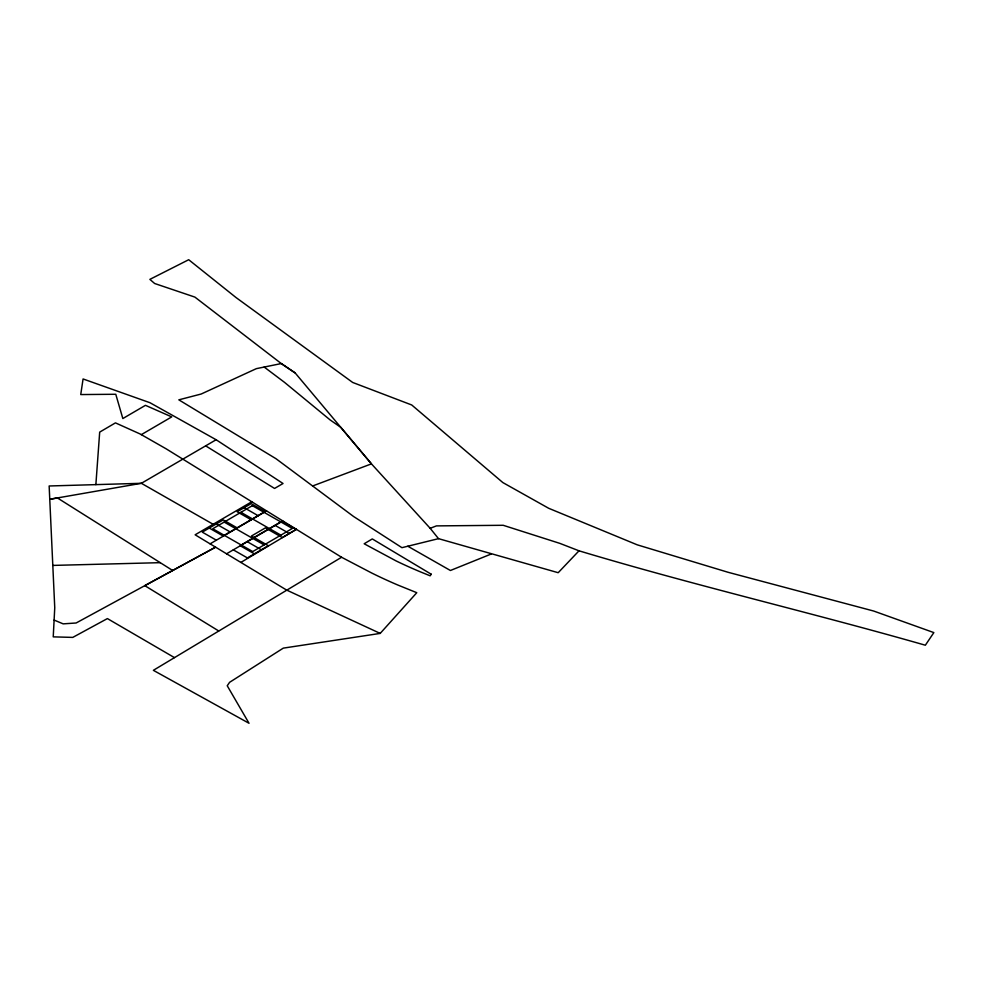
<?xml version="1.0" encoding="UTF-8"?>
<svg xmlns="http://www.w3.org/2000/svg" width="983" height="983" viewBox="0 0 983 983"><rect width="100%" height="100%" fill="white"/><g stroke="black" fill="none" stroke-linecap="round" stroke-linejoin="round"><path stroke-width="1.47" d="M174.458 657.615L107.405 618.577L72.767 637.402L53.229 636.861L54.753 607.752L49.15 485.983L141.368 483.304L216.137 439.745L283.043 483.501L274.564 488.453L205.656 445.852M95.867 484.619L99.688 432.115L115.453 422.874L140.213 434.019L166.127 448.813L341.58 557.263L371.402 572.856A458.705 264.832 0 0 0 397.771 585.008L416.78 592.7L380.2 633.408L283.301 648.129L229.592 682.325L227.233 685.753L249.031 723.279L153.36 670.32L341.58 557.263M295.146 372.938L281.285 363.563L194.892 297.099L154.638 283.497L149.871 279.369L188.699 259.721L236.055 297.566L352.688 382.461L411.717 404.971L502.841 482.567L548.686 508.285L637.23 544.828L728.059 572.278L873.641 611.021L933.85 632.597L925.347 645.217C810.299 612.274 693.629 585.278 579.012 550.812L558.197 572.708L438.516 538.659L401.936 547.678L353.573 516.493L276.002 458.717L178.832 399.835L201.208 394.011L256.354 368.65L281.285 363.563L295.146 372.926L371.439 463.865L430.173 528.301L438.516 538.659M240.86 562.423L296.399 529.321M141.306 434.658L171.73 416.89L145.459 405.328L122.838 418.549L115.773 394.269L80.741 394.564L83.076 378.959L149.969 402.723L216.137 439.745M251.759 501.76L195.126 534.801L286.631 590.07L380.2 633.408M224.284 535.317L263.862 512.229M210.104 543.845L266.553 510.902M241.216 544.987L280.794 521.899M226.569 553.785L282.834 520.953M491.095 554.068L450.411 570.496L407.81 546.229M430.173 528.301L436.44 525.893L503.198 525.291L559.855 543.378L579.012 550.812M312.803 485.909L371.439 463.865L340.757 427.335L330.116 419.925L284.505 382.35L264.194 367.052M52.984 565.409L160.254 562.669M54.126 620.064L63.17 623.861L76.133 622.989L215.596 547.162L144.796 585.647L218.718 630.963M213.151 524.295L141.368 483.304L49.789 499.266L57.395 497.939L172.676 570.496M265.226 511.676L251.12 503.615L237.161 511.762L251.267 519.823M282.158 521.346L296.264 529.407L282.305 537.554L265.385 527.896L251.427 536.03L268.347 545.7L247.409 557.914L233.303 549.853M244.14 507.695L258.246 515.756M275.179 525.426L289.285 533.474M240.933 512.315L280.892 535.133M237.308 527.969L223.202 519.909L202.265 532.135L216.371 540.183M224.185 522.084L264.144 544.914M216.223 523.988L230.329 532.036M247.261 541.707L261.367 549.767M209.244 528.055L223.35 536.116M240.282 545.786L254.388 553.847M431.254 574.232L430.149 575.805L420.884 572.057A428.637 247.47 0 0 1 396.1 560.924L364.165 543.771L372.299 538.93L431.254 574.232M252.348 505.655L212.77 528.743L252.729 551.574L292.307 528.473L252.348 505.655"/></g></svg>
